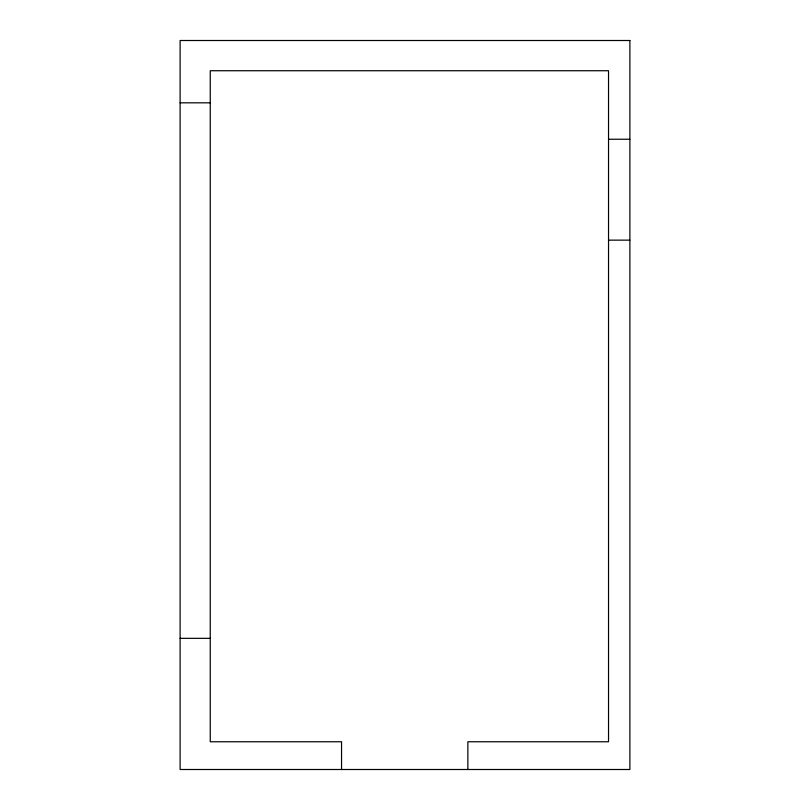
<?xml version="1.0" encoding="UTF-8"?>
<svg xmlns="http://www.w3.org/2000/svg" width="810" height="810" viewBox="0 0 810 810"><rect width="100%" height="100%" fill="white"/><g stroke="black" fill="none" stroke-linecap="round" stroke-linejoin="round"><path stroke-width="1.21" d="M180.114 102.829L210.246 102.829M608.533 139.239L629.886 139.239M608.533 240.145L629.886 240.145M180.114 638.331L210.246 638.331M467.866 769.5L467.866 741.757L608.533 741.757L608.533 70.733L210.246 70.733L210.246 741.757L341.547 741.757L341.547 769.5M629.886 40.5L180.114 40.5L180.114 769.5L629.886 769.5L629.886 40.5"/></g></svg>
